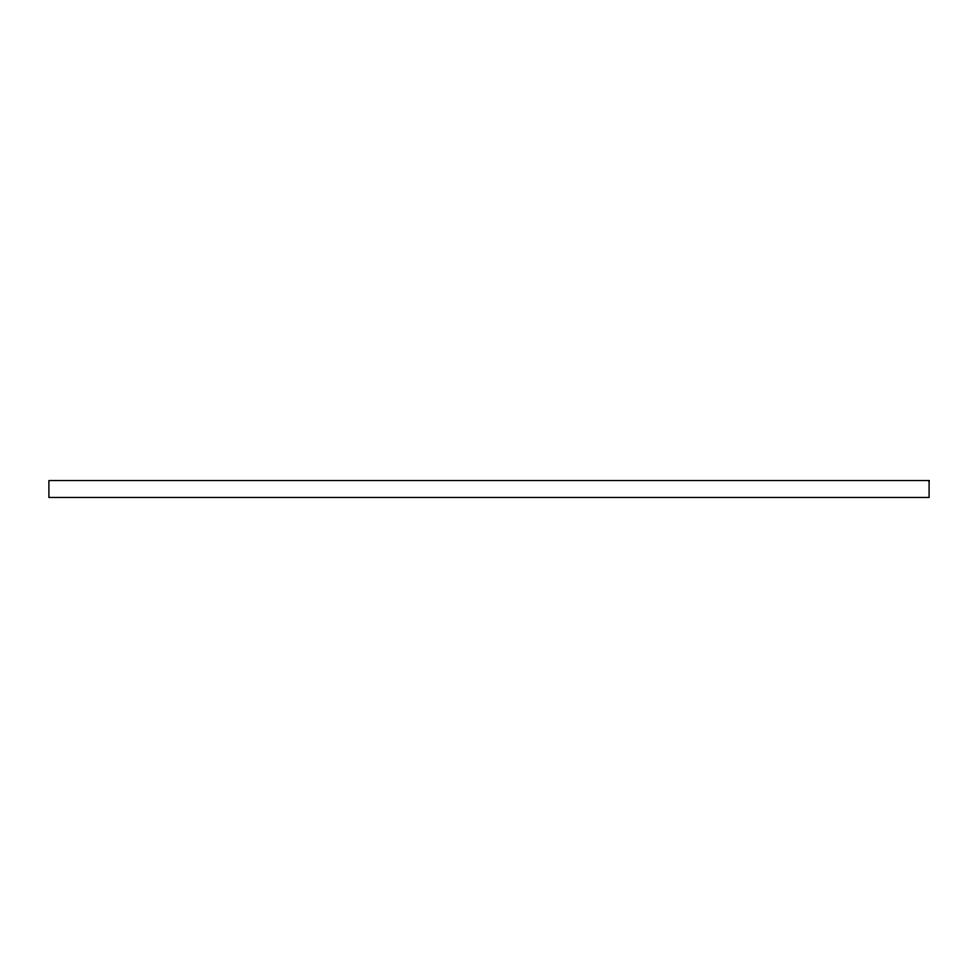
<?xml version="1.0" encoding="UTF-8"?>
<svg xmlns="http://www.w3.org/2000/svg" width="978" height="978" viewBox="0 0 978 978"><rect width="100%" height="100%" fill="white"/><g stroke="black" fill="none" stroke-linecap="round" stroke-linejoin="round"><path stroke-width="1.47" d="M929.1 480.54L48.9 480.54L48.9 497.46L929.1 497.46L929.1 480.54"/></g></svg>
